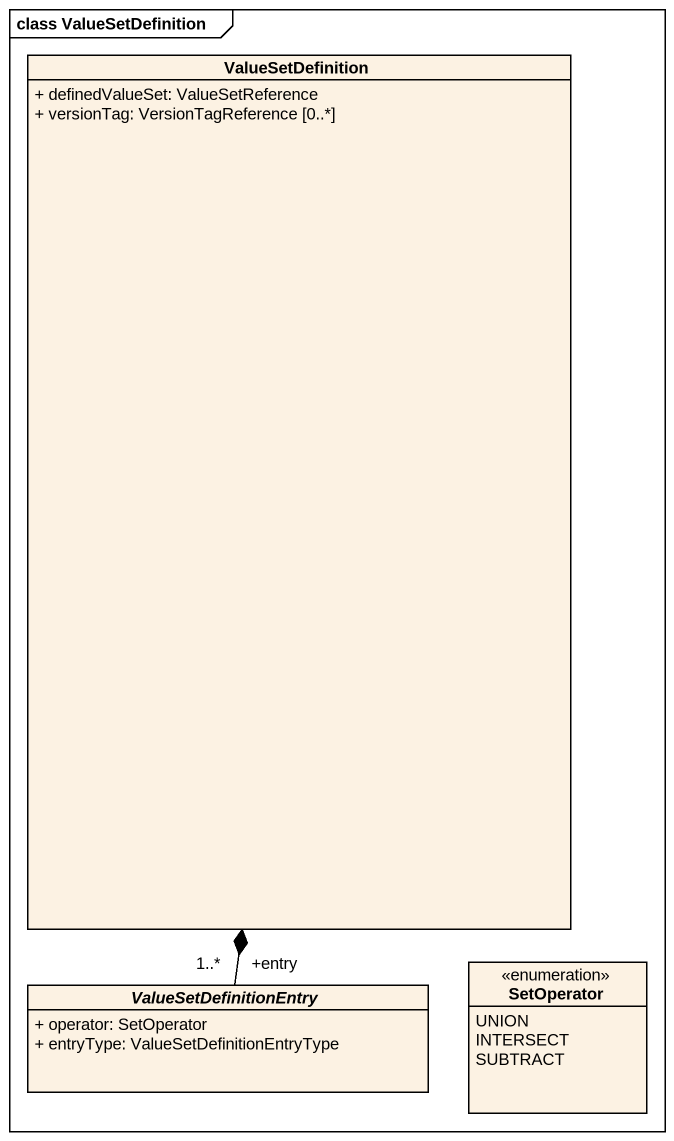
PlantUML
@startuml
mainframe class ValueSetDefinition
hide circle
hide empty members
skinparam classAttributeIconSize 0
class ValueSetDefinition {
  + definedValueSet: ValueSetReference
  + versionTag: VersionTagReference [0..*]
}
abstract class ValueSetDefinitionEntry {
  + operator: SetOperator
  + entryType: ValueSetDefinitionEntryType
}
enum SetOperator {
  UNION
  INTERSECT
  SUBTRACT
}
ValueSetDefinitionEntry "+entry\n1..*" -up-* ValueSetDefinition
@enduml
